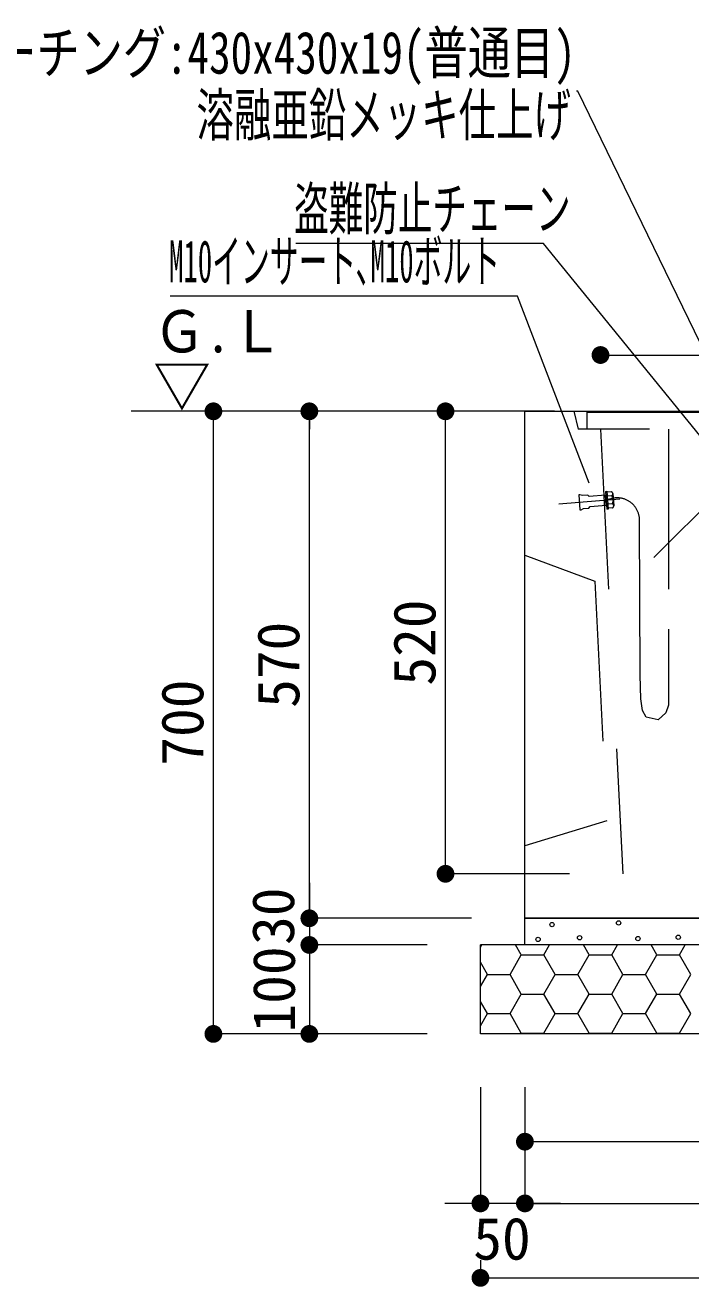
# Model space of a CAD drawing. Units: millimetres at full size, sheet at 1:30; some dimension numbers follow another scale. Extents: x 19346 to 27561, y 3588 to 9188.
# Drawn here: x 21814 to 22562, y 6306 to 7724 of the extents above; entities that cross this region are included whole.
import ezdxf
from ezdxf.enums import TextEntityAlignment as Align

# ---------------------------------------------------------------- set-up
doc = ezdxf.new("R2010")
doc.units = ezdxf.units.MM
doc.header["$LTSCALE"] = 30.0003
for name, pattern in [('CHAIN', [18.5, 12, -1.5, 3.5, -1.5]), ('DASHED', [7.5, 6, -1.5]), ('DASHED_SPACED', [12, 6, -6])]:
    doc.linetypes.add(name, pattern=pattern)
for name, color, linetype, lineweight in [('ADD_LINE', 7, 'Continuous', 13), ('L-00', 7, 'Continuous', 13), ('L-DIM2', 1, 'Continuous', 13), ('寸法', 1, 'Continuous', 13), ('本体', 7, 'Continuous', 13)]:
    doc.layers.add(name, color=color, linetype=linetype, lineweight=lineweight)
doc.styles.add('ＭＳ ゴシック', font='')
doc.styles.get('ＭＳ ゴシック').set_extended_font_data('MS Gothic')

# ---------------------------------------------------------------- blocks, each defined once
blk = doc.blocks.new('filled_dot')
at = {"color": 0, "linetype": 'Continuous', "lineweight": -2, "const_width": 1.25}
blk.add_lwpolyline([(-0.625, 0, 1), (0.625, 0, 1)], format="xyb", close=True, dxfattribs=at)

msp = doc.modelspace()

# ---------------------------------------------------------------- linework, layer by layer
at = {"layer": 'ADD_LINE'}
for centre in [(22406.1, 6712.84), (22481.01, 6714.69), (22390.37, 6696.2), (22437.08, 6698.05), (22502.74, 6697.12), (22548.06, 6698.51)]:
    msp.add_circle(centre, 2.42, dxfattribs=at)
at = {"layer": 'L-00'}
for p, q in [((22325.61, 6687.1), (22327.23, 6689.9)), ((22371.59, 6678.75), (22365.16, 6689.9)), ((22396.99, 6678.75), (22403.43, 6689.9)), ((22447.79, 6678.75), (22441.36, 6689.9)), ((22473.19, 6678.75), (22479.63, 6689.9)), ((22523.99, 6678.75), (22517.56, 6689.9)), ((22549.39, 6678.75), (22555.83, 6689.9)), ((22333.49, 6656.75), (22325.61, 6670.4)), ((22358.89, 6656.76), (22371.59, 6678.75)), ((22371.6, 6678.75), (22397, 6678.75)), ((22409.69, 6656.75), (22396.99, 6678.75)), ((22435.09, 6656.76), (22447.79, 6678.75)), ((22447.8, 6678.75), (22473.2, 6678.75)), ((22485.89, 6656.75), (22473.19, 6678.75)), ((22511.29, 6656.76), (22523.99, 6678.75)), ((22524, 6678.75), (22549.4, 6678.75)), ((22562.09, 6656.75), (22549.39, 6678.75)), ((22325.61, 6643.11), (22333.49, 6656.76)), ((22333.5, 6656.76), (22358.9, 6656.76)), ((22371.59, 6634.76), (22358.89, 6656.75)), ((22396.99, 6634.76), (22409.69, 6656.76)), ((22409.7, 6656.76), (22435.1, 6656.76)), ((22447.79, 6634.76), (22435.09, 6656.75)), ((22473.19, 6634.76), (22485.89, 6656.76)), ((22485.9, 6656.76), (22511.3, 6656.76)), ((22523.99, 6634.76), (22511.29, 6656.75)), ((22549.39, 6634.76), (22562.09, 6656.76)), ((22333.49, 6612.76), (22325.61, 6626.41)), ((22358.89, 6612.76), (22371.59, 6634.76)), ((22371.6, 6634.76), (22397, 6634.76)), ((22409.69, 6612.76), (22396.99, 6634.76)), ((22435.09, 6612.76), (22447.79, 6634.76)), ((22447.8, 6634.76), (22473.2, 6634.76)), ((22485.89, 6612.76), (22473.19, 6634.76)), ((22511.29, 6612.76), (22523.99, 6634.76)), ((22524, 6634.76), (22549.4, 6634.76)), ((22562.09, 6612.76), (22549.39, 6634.76)), ((22325.61, 6599.11), (22333.49, 6612.76)), ((22333.5, 6612.76), (22358.9, 6612.76)), ((22371.59, 6590.76), (22358.89, 6612.76)), ((22396.99, 6590.77), (22409.69, 6612.76)), ((22409.7, 6612.76), (22435.1, 6612.76)), ((22447.79, 6590.76), (22435.09, 6612.76)), ((22473.19, 6590.77), (22485.89, 6612.76)), ((22485.9, 6612.76), (22511.3, 6612.76)), ((22523.99, 6590.76), (22511.29, 6612.76)), ((22549.39, 6590.77), (22562.09, 6612.76)), ((22371.09, 6589.9), (22371.59, 6590.77)), ((22371.6, 6590.76), (22397, 6590.76)), ((22397.49, 6589.9), (22396.99, 6590.76)), ((22447.29, 6589.9), (22447.79, 6590.77)), ((22447.8, 6590.76), (22473.2, 6590.76)), ((22473.69, 6589.9), (22473.19, 6590.76)), ((22523.49, 6589.9), (22523.99, 6590.77)), ((22524, 6590.76), (22549.4, 6590.76)), ((22549.89, 6589.9), (22549.39, 6590.76))]:
    msp.add_line(p, q, dxfattribs=at)
at = {"layer": 'L-DIM2'}
for p, q in [((22396.39, 7478.43), (22118.22, 7478.43)), ((22610.76, 7215.43), (22396.39, 7478.43)), ((22367.14, 7419.42), (21976.89, 7419.42)), ((22447.85, 7208.94), (22367.14, 7419.42)), ((22520.7, 7125.37), (22610.76, 7215.43))]:
    msp.add_line(p, q, dxfattribs=at)
at = {"layer": '寸法'}
for p, q in [((22460.61, 7353.2), (22860.61, 7353.2)), ((22460.61, 7349.9), (22460.61, 7353.2)), ((22025.39, 6589.9), (22025.39, 7289.9)), ((22265.61, 7289.9), (22025.39, 7289.9)), ((22147.76, 7289.9), (22054.23, 7289.9)), ((22147.76, 7289.9), (22133.29, 7289.9)), ((22133.29, 6719.9), (22133.29, 7289.9)), ((22315.61, 7289.9), (22133.29, 7289.9)), ((22133.29, 7279.9), (22133.29, 7269.9)), ((22355.61, 7289.9), (22217.06, 7289.9)), ((22286.34, 6769.9), (22286.34, 7289.9)), ((22409.02, 7289.9), (22286.34, 7289.9)), ((22425.61, 6769.9), (22286.34, 6769.9)), ((22133.29, 6759.9), (22133.29, 6649.9)), ((22315.61, 6719.9), (22133.29, 6719.9)), ((22315.61, 6719.9), (22133.29, 6719.9)), ((22265.61, 6689.9), (22133.29, 6689.9)), ((22133.29, 6689.9), (22133.29, 6589.9)), ((22265.61, 6689.9), (22133.29, 6689.9)), ((22265.61, 6589.9), (22025.39, 6589.9)), ((22265.61, 6589.9), (22133.29, 6589.9)), ((22325.61, 6529.9), (22325.61, 6399.33)), ((22375.61, 6529.9), (22375.61, 6399.33)), ((22375.61, 6529.9), (22375.61, 6468.74)), ((22945.61, 6468.74), (22375.61, 6468.74)), ((22375.61, 6419.33), (22375.61, 6399.33)), ((22415.61, 6399.33), (22285.61, 6399.33)), ((22375.61, 6399.33), (23105.61, 6399.33)), ((22385.61, 6399.33), (22395.61, 6399.33)), ((22325.61, 6335.61), (22325.61, 6315.61)), ((22325.61, 6315.61), (23155.61, 6315.61))]:
    msp.add_line(p, q, dxfattribs=at)
for centre, start, end in [((22133.29, 7289.9), 90, 270), ((22133.29, 7289.9), 270, 90), ((22375.61, 6399.33), 0, 180), ((22375.61, 6399.33), 180, 0)]:
    msp.add_arc(centre, 5, start, end, dxfattribs=at)
at = {"layer": '本体'}
for p, q in [((22385.61, 7289.9), (21933.12, 7289.9)), ((22375.61, 6689.9), (22375.61, 7289.9)), ((22375.61, 7289.9), (22945.61, 7289.9)), ((22375.61, 6719.9), (23105.61, 6719.9)), ((22945.61, 6719.9), (22375.61, 6719.9)), ((23155.61, 6689.9), (22325.61, 6689.9)), ((22325.61, 6589.9), (22325.61, 6689.9)), ((23105.61, 6689.9), (22375.61, 6689.9)), ((23155.61, 6589.9), (22325.61, 6589.9))]:
    msp.add_line(p, q, dxfattribs=at)
at = {"layer": '本体', "linetype": 'DASHED_SPACED'}
for p, q in [((22430.61, 7289.9), (22435.61, 7269.9)), ((22445.61, 7269.9), (22445.61, 7288.9)), ((22445.61, 7288.9), (22875.62, 7288.9)), ((22460.61, 7269.9), (22435.61, 7269.9)), ((22875.62, 7269.9), (22445.61, 7269.9)), ((22460.61, 7269.9), (22485.61, 6769.9)), ((22437.53, 7196.1), (22436.08, 7195.99)), ((22436.08, 7195.99), (22437.44, 7179.04)), ((22440.44, 7195.25), (22437.53, 7196.1)), ((22446.38, 7195.72), (22440.44, 7195.25)), ((22448.01, 7194.1), (22446.38, 7195.72)), ((22466.16, 7195.55), (22448.01, 7194.1)), ((22466.13, 7199.91), (22467.62, 7200.03)), ((22466.13, 7199.91), (22467.73, 7179.94)), ((22467.07, 7184.25), (22466.16, 7195.55)), ((22467.62, 7200.03), (22469.22, 7180.06)), ((22472.82, 7199.44), (22467.7, 7199.03)), ((22473.17, 7195.02), (22468.06, 7194.61)), ((22474.44, 7197.42), (22475.54, 7183.72)), ((22437.44, 7179.04), (22438.89, 7179.15)), ((22438.89, 7179.15), (22441.63, 7180.46)), ((22441.63, 7180.46), (22447.56, 7180.94)), ((22447.56, 7180.94), (22448.91, 7182.8)), ((22448.91, 7182.8), (22467.07, 7184.25)), ((22469.22, 7180.06), (22467.73, 7179.94)), ((22473.9, 7185.89), (22468.79, 7185.48)), ((22474.25, 7181.47), (22469.14, 7181.06)), ((22375.61, 7128.05), (22454.14, 7098.92)), ((22454.14, 7098.92), (22467.61, 6829.53)), ((22467.61, 6829.53), (22375.61, 6801.43)), ((22835.61, 6769.9), (22485.61, 6769.9))]:
    msp.add_line(p, q, dxfattribs=at)
at = {"layer": '本体', "linetype": 'DASHED'}
for p, q in [((22537.19, 7269.9), (22537.19, 6959.62)), ((22505.33, 6993.36), (22504.5, 7166.78)), ((22505.78, 6966.79), (22505.33, 6993.36)), ((22507.76, 6953.51), (22505.78, 6966.79)), ((22512.09, 6946.13), (22507.76, 6953.51)), ((22534.24, 6950.77), (22525.38, 6943.18)), ((22537.19, 6959.62), (22534.24, 6950.77)), ((22525.38, 6943.18), (22512.09, 6946.13))]:
    msp.add_line(p, q, dxfattribs=at)
at = {"layer": '本体', "linetype": 'CHAIN'}
msp.add_line((22482.3, 7191.16), (22413.76, 7185.67), dxfattribs=at)
at = {"layer": '本体', "color": 1}
msp.add_lwpolyline([(22612.28, 7285.2), (22435.04, 7649.86), (22433.54, 7649.86)], dxfattribs=at)
at = {"layer": '本体', "linetype": 'DASHED_SPACED'}
for centre, radius, start, end in [((22479.38, 7167.43), 25.13, 358.52261, 115.84933), ((22472.04, 7197.15), 2.42, 297.97175, 71.17609), ((22467.09, 7189.94), 7.92, 329.27267, 39.87518), ((22473.12, 7183.6), 2.42, 297.97175, 71.17609)]:
    msp.add_arc(centre, radius, start, end, dxfattribs=at)

# ---------------------------------------------------------------- block references
at = {"layer": '寸法', "xscale": 8, "yscale": 8}
for p in [(22460.61, 7353.2), (22375.61, 6468.74), (22375.61, 6399.33), (22375.61, 6399.33), (22325.61, 6315.61)]:
    msp.add_blockref('filled_dot', p, dxfattribs=at)
for p, rotation in [((22025.39, 7289.9), 270), ((22133.29, 7289.9), 270), ((22286.34, 7289.9), 270), ((22286.34, 6769.9), 90), ((22133.29, 6719.9), 90), ((22133.29, 6719.9), 90), ((22133.29, 6689.9), 270), ((22133.29, 6689.9), 270), ((22025.39, 6589.9), 90), ((22133.29, 6589.9), 90), ((22325.61, 6399.33), 180)]:
    msp.add_blockref('filled_dot', p, dxfattribs=dict(at, rotation=rotation))

# ---------------------------------------------------------------- texts
at = {"layer": '寸法', "color": 3, "style": 'ＭＳ ゴシック'}
for s, width, p in [('グレーチング:430x430x19(普通目)', 0.75, (21680.74, 7655.22)), ('溶融亜鉛メッキ仕上げ', 0.65, (22006.46, 7585.25)), ('盗難防止チェーン', 0.6, (22116.19, 7479.87)), ('M10インサート､M10ボルト', 0.5, (21975.61, 7420.61)), ('Ｇ.Ｌ', 0.9, (21957.93, 7341.92))]:
    msp.add_text(s, height=47.47, dxfattribs=dict(at, width=width)).set_placement(p, align=Align.BOTTOM_LEFT)
msp.add_text('▽', height=47.47, dxfattribs=at).set_placement((21957.67, 7280.8), align=Align.BOTTOM_LEFT)
at = {"layer": '寸法', "style": 'ＭＳ ゴシック'}
for s, p in [('520', (22251.34, 7029.9)), ('570', (22098.29, 7004.9)), ('700', (21990.39, 6939.9)), ('30', (22092.44, 6722.26)), ('100', (22093.29, 6639.9))]:
    msp.add_text(s, height=47.47, rotation=90, dxfattribs=at).set_placement(p, align=Align.MIDDLE_CENTER)
msp.add_text('50', height=47.47, dxfattribs=at).set_placement((22349.85, 6359.82), align=Align.MIDDLE_CENTER)

doc.saveas('drawing.dxf')
